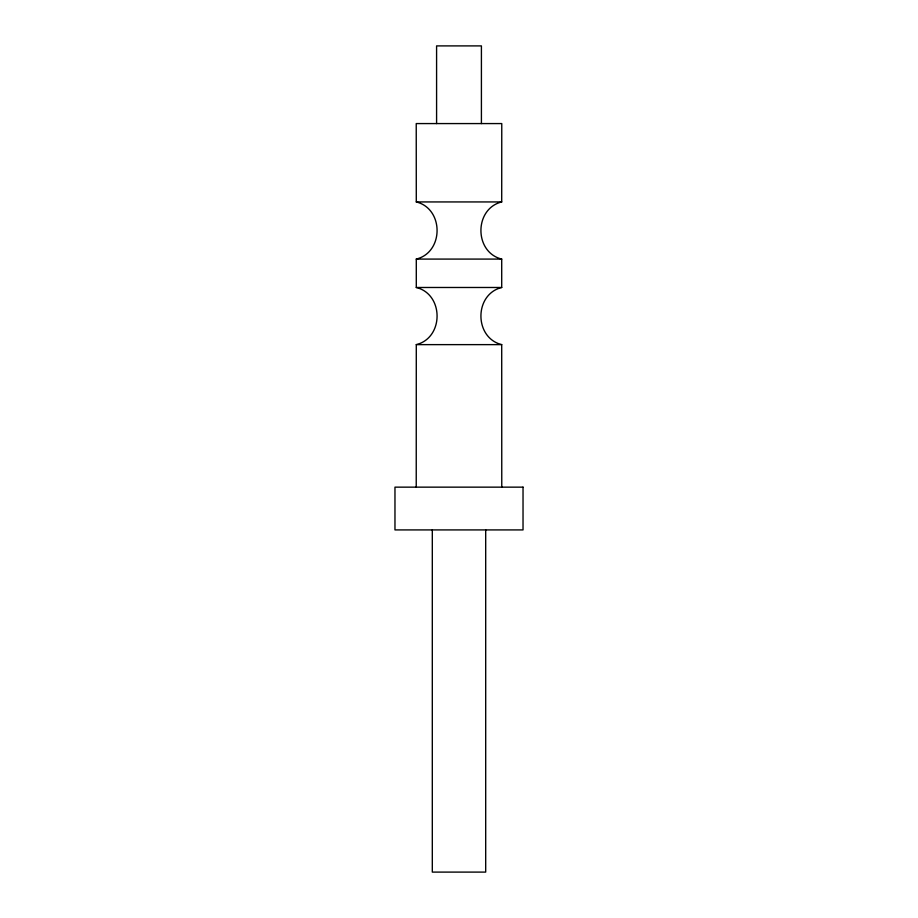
<?xml version="1.0" encoding="UTF-8"?>
<svg xmlns="http://www.w3.org/2000/svg" width="918" height="918" viewBox="0 0 918 918"><rect width="100%" height="100%" fill="white"/><g stroke="black" fill="none" stroke-linecap="round" stroke-linejoin="round"><path stroke-width="1.38" d="M416.233 487.148L416.29 344.629C444.002 337.79 444.002 294.322 416.29 287.483L416.29 259.083C444.002 252.243 444.002 208.776 416.29 201.937L416.233 123.574L501.767 123.574L501.71 201.937C473.998 208.776 473.998 252.243 501.71 259.083L501.71 287.483C473.998 294.322 473.998 337.79 501.71 344.629L501.767 487.148M416.29 201.937L501.71 201.937M416.29 259.083L501.71 259.083M416.29 287.483L501.71 287.483M416.29 344.629L501.71 344.629M485.691 529.915L485.691 872.1L432.309 872.1L432.309 529.915M481.411 123.574L481.411 45.9L436.589 45.9L436.589 123.574M523.03 487.148L394.969 487.148L394.969 529.915L523.03 529.915L523.03 487.148"/></g></svg>
